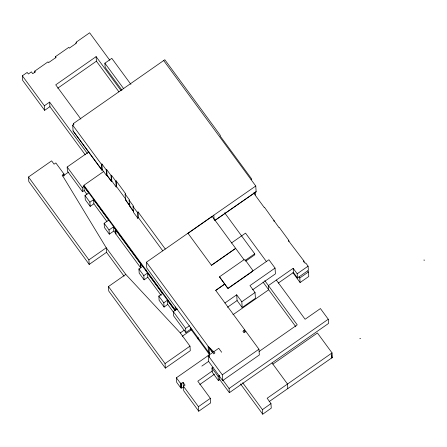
<?xml version="1.0" encoding="UTF-8"?>
<svg xmlns="http://www.w3.org/2000/svg" width="447" height="447" viewBox="0 0 447 447"><rect width="100%" height="100%" fill="white"/><g stroke="black" fill="none" stroke-linecap="round" stroke-linejoin="round"><path stroke-width="0.67" d="M253.494 192.864L264.183 207.419L264.451 207.229L278.984 227.59L279.252 227.4L288.796 240.397L288.382 240.564L303.876 260.942L303.653 261.193L305.212 263.317L305.731 262.953L308.089 266.166L308.369 270.362L297.462 277.978L293.439 272.497L293.159 268.301L268.412 285.583L268.692 289.779L232.932 314.755M167.446 300.177L167.726 304.373L164.088 307.061L163.809 302.865L167.446 300.177L175.012 310.481L177.286 308.899M270.96 403.602L271.262 408.145L262.735 414.201L262.434 409.653L270.96 403.602L267.155 398.243L332.054 352.918L317.42 332.981L272.893 364.121L272.044 362.975M125.808 274.424L108.459 286.544L108.761 291.086L165.351 368.11L190.282 350.699L189.981 346.151L180.264 332.914L125.808 274.424L106.241 247.767L62.831 176.118L68.475 172.134M210.386 217.572L255.768 186.008L163.725 60.619M212.487 370.837L197.792 381.202L210.353 398.35L210.654 402.892L198.742 411.212L183.745 390.784L183.443 386.236L185.052 385.113L183.08 382.42L181.381 383.604L181.683 388.152L183.382 386.968L183.08 382.42M199.787 384.549L214.487 374.184M44.65 110.325L44.348 105.783L49.617 102.1L49.919 106.649L44.65 110.325L22.652 80.354L22.35 75.811L27.2 72.425L28.351 73.99L31.385 71.866L32.726 73.694L35.341 71.866L34.782 71.101L48.002 61.865L48.567 62.636L56.115 57.361L55.557 56.596L68.76 47.371L69.324 48.136L75.616 43.745L75.325 43.353L76.588 42.476L76.308 42.102L89.635 32.799L109.794 60.261M121.087 90.657L96.116 56.64L55.73 84.841L80.862 119.075M57.741 88.193L96.418 61.183L96.116 56.64M121.975 90.182L105.157 67.385L104.883 63.189L111.811 58.35L130.915 84.377M73.492 124.853L73.403 123.573L164.82 59.736L220.421 135.475L219.974 135.787L251.756 179.085L251.046 179.582M101.827 170.083L101.447 164.317L101.916 163.988L102.302 169.754L101.827 170.083L73.085 130.926L72.699 125.16L73.934 124.294L73.403 123.573M73.085 130.926L102.017 169.955M89.193 264.428L88.892 259.88L106.241 247.767L106.542 252.309L89.193 264.428L28.809 181.543L28.507 177.001L51.629 160.853L54.07 164.178L55.847 162.937L63.927 173.944L64.055 175.894M103.821 171.38L83.902 185.293L84.181 190.556L82.499 191.729L67.441 171.218L67.167 167.022L88.88 151.857M63.927 173.944L62.15 175.185L62.831 176.118M106.682 169.575L107.068 175.341L106.626 175.649L106.246 169.882L106.682 169.575L111.024 175.487L111.404 181.253L111.811 180.974L111.426 175.207L111.024 175.487M82.499 191.729L82.22 187.533L83.902 186.36L88.713 192.92L85.003 195.507L85.282 199.703L90.177 206.369L93.887 203.782L93.607 199.585L89.897 202.178L90.177 206.369M111.828 181.085L111.426 181.365L107.062 175.42L106.665 175.699L102.302 169.754M116.192 180.89L116.578 186.656L116.181 186.93L115.801 181.164L116.192 180.89L125.596 193.702L125.121 194.037L125.501 199.803L129.842 205.715L129.714 203.793M116.589 186.751L116.192 187.03L111.811 180.974M125.501 199.803L125.981 199.468L116.578 186.656M125.529 199.753L133.48 211.37L129.49 205.972L129.122 200.183L129.457 199.949L125.121 194.037M109.314 234.172L109.034 229.976L113.583 226.802L113.862 230.998L109.314 234.172L104.419 227.501L104.14 223.304L108.688 220.131L93.607 199.585M137.536 218.343L137.821 218.142L133.413 212.236L133.027 206.469L133.491 206.145L129.122 200.183M140.721 267.859L140.576 263.568L140.721 267.859L115.823 233.943L115.678 229.652L113.583 226.802M115.823 233.943L115.678 229.652M209.587 353.51L146.8 267.976L146.42 262.216L212.146 216.337L243.989 259.724L245.291 260.031L252.957 270.597L251.722 271.955L228.339 288.287L227.886 288.393L224.735 284.096L215.711 290.394L258.947 349.219L259.333 354.979L222.667 380.581L208.587 361.399L208.201 355.633L218.745 348.274L221.662 352.247M187.991 233.345L212.23 216.404M144.102 279.828L143.822 275.631L147.527 273.044L147.806 277.241L144.102 279.828L139.201 273.162L138.928 268.965L142.632 266.373L140.576 263.568M214.873 220.444L256.148 191.774L214.767 220.527M231.412 243.006L245.543 233.138L266.434 261.596M164.088 307.061L159.121 300.295L158.841 296.098L162.552 293.506L147.527 273.044M211.437 265.278L235.642 248.364M235.698 248.376L211.459 265.3L187.941 233.239M175.414 306.96L175.101 307.184L176.816 309.52L177.129 309.296M252.622 289.779L275.43 273.855L275.045 268.088L268.915 259.741L227.886 288.393L219.477 276.838L243.989 259.724M245.017 260.562L254.712 253.79L224.612 212.783M173.335 311.654L185.628 328.4L185.902 332.596L173.609 315.85L173.335 311.654L175.012 310.481L174.945 309.464L83.902 185.293M245.654 261.182L254.784 254.807L254.712 253.79M215.711 290.394L224.78 284.063L219.477 276.838M185.628 328.4L189.461 325.723M180.264 332.914L184.259 330.121M224.958 302.993L236.692 294.802L241.805 301.764L242.185 307.525L255.421 298.289L255.036 292.522L249.962 285.605L275.045 268.088M185.863 332.54L190.975 328.975M182.275 336.261L191.987 329.484M227.478 307.268L237.078 300.568L236.692 294.802M241.805 301.764L255.036 292.522M278.291 283.074L293.439 272.497M165.351 368.11L165.049 363.562L189.981 346.151M297.462 277.978L297.182 273.782L308.089 266.166M308.475 271.932L308.776 276.481L300.099 282.538L299.797 277.989L308.475 271.932L307.715 270.904M244.777 329.987L242.911 331.294L243.956 332.719L245.861 331.389M201.86 366.093L208.587 361.399M180.962 383.034L181.264 387.577L180.795 387.907L180.493 383.364L180.962 383.034L181.381 383.604M219.505 375.452L219.784 379.648L218.41 380.609L212.241 372.211L211.967 368.015L213.09 367.233M218.41 380.609L218.13 376.413L219.047 375.776M222.667 380.581L222.288 374.821L258.947 349.219M259.199 351.403L297.233 324.846L264.775 280.627M198.742 411.212L198.44 406.669L210.353 398.35M328.266 319.236L328.545 323.432L229.361 392.695L229.082 388.499L328.266 319.236L320.426 308.559L305.105 319.253L276.33 280.057M269.15 401.607L332.356 357.466L332.054 352.918M174.945 309.464L176.649 308.274M180.795 387.907L176.705 382.33L176.403 377.788L209.257 354.857M138.056 211.923L138.436 217.689L137.754 218.147L137.369 212.381L138.056 211.923L165.295 249.035M423.812 260.065L424.65 260.143M359.796 338.502L360.634 338.58M209.47 352.912L208.498 352.029L208.118 346.263L214.923 352.912L213.811 353.895L209.202 347.749L209.257 357.075M104.883 63.189L123.746 88.769M108.459 286.544L165.049 363.562M293.159 268.301L297.182 273.782M332.356 357.466L331.825 358.03L331.663 355.577M263.032 282.068L295.864 326.796M96.418 61.183L118.936 91.858M237.078 300.568L242.185 307.525M272.893 364.121L287.505 384.029L287.807 388.577M243.844 330.64L244.889 332.065M111.426 175.207L115.801 181.164M101.916 163.988L106.246 169.882M133.027 206.469L137.369 212.381M72.699 125.16L101.447 164.317M138.436 217.689L162.786 250.862M107.068 175.341L111.404 181.253M49.617 102.1L87.45 153.639M49.919 106.649L85.288 154.824M22.35 75.811L44.348 105.783M242.676 382.738L262.434 409.653M240.508 383.917L262.735 414.201M146.42 262.216L212.694 352.499M209.576 354.678L190.835 329.148L190.718 327.355M83.969 186.315L175.012 310.481M208.201 355.633L222.288 374.821M115.544 229.747L140.442 263.663M67.167 167.022L82.22 187.533M84.181 190.556L86.986 194.384M93.887 203.782L106.928 221.55M113.862 230.998L115.957 233.848M147.806 277.241L161.205 295.489M167.726 304.373L173.699 312.509M222.695 379.805L229.082 388.499M211.967 368.015L218.13 376.413M85.003 195.507L89.897 202.178M138.928 268.965L143.822 275.631M158.841 296.098L163.809 302.865M219.784 379.648L229.361 392.695M104.14 223.304L109.034 229.976M106.542 252.309L124.07 276.196M183.443 386.236L198.44 406.669M176.403 377.788L180.493 383.364M181.264 387.577L181.683 388.152M298.998 276.894L299.797 277.989M292.886 272.67L300.099 282.538M28.507 177.001L88.892 259.88M331.439 353.348L331.741 357.891M303.876 260.942L303.954 262.143M288.796 240.397L288.874 241.598M273.977 220.209L274.056 221.41M255.768 186.008L256.148 191.774M255.326 191.992L255.528 194.987M213.817 215.158L214.113 219.645M197.993 337.267L198.116 339.066M145.851 269.686L145.918 270.703M76.308 42.102L76.398 43.398M55.557 56.596L55.64 57.892M34.782 71.101L34.866 72.397"/></g></svg>
